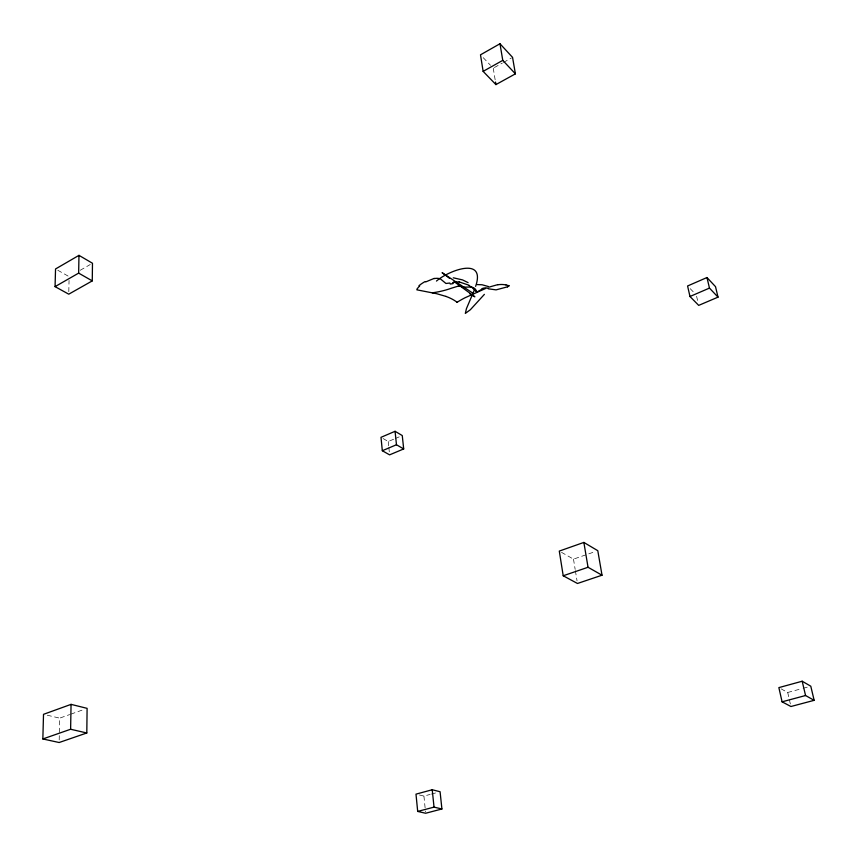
<?xml version="1.0" encoding="UTF-8"?>
<svg xmlns="http://www.w3.org/2000/svg" width="857" height="857" viewBox="0 0 857 857"><rect width="100%" height="100%" fill="white"/><g stroke="black" fill="none" stroke-linecap="round" stroke-linejoin="round"><path stroke-width="0.64" stroke-dasharray="4.29 3.21" d="M59.197 739.955L59.669 718.145L69.642 714.588M68.806 291.68L69.053 280.4M80.247 270.266L90.253 264.524M494.382 67.532L502.331 63.086M503.466 62.454L511.415 57.997M383.079 438.527L388.242 441.526L394.091 439.041M395.259 438.538L401.097 436.063M70.885 714.138L84.607 709.242M561.474 552.326L573.494 559.139L595.358 551.544M781.07 688.835L787.712 692.477L801.809 688.653M803.095 688.3L808.215 686.907M419.394 794.975L423.926 796.089L430.139 794.418M431.382 794.075L436.352 792.746M47.242 715.209L59.669 718.145M57.805 270.255L69.128 276.65M690.196 288.67L694.556 293.148M483.23 57.676L490.515 65.303M696.602 296.254L697.802 301.471M787.712 692.477L790.347 703.951M493.246 68.174L495.314 80.804M573.494 559.139L575.165 569.391M575.379 570.666L577.05 580.917M388.242 441.526L388.735 446.368M388.853 447.579L389.346 452.432M423.926 796.089L425.522 811.922"/><path stroke-width="1.29" d="M86.803 732.981L87.103 708.353L71.056 704.368L43.514 714.331L42.85 738.959L59.144 742.516L86.803 732.981L70.617 729.253L42.85 738.959M92.267 280.892L92.481 263.249L78.973 255.354L55.544 268.969L55.062 286.634L68.753 294.176L92.267 280.892L78.651 273.115L55.062 286.634M70.617 729.253L71.056 704.368M78.651 273.115L78.973 255.354M475.635 286.356C486.219 255.557 447.547 271.187 436.481 281.064M474.596 289.441L466.422 308.702L465.33 313.416L470.343 309.752L484.398 294.358M419.673 285.917L417.198 288.723A9.159 5.238 -7.1 0 0 416.845 289.827L436.716 293.715L445.972 296.404M499.974 43.75L480.498 54.816L483.134 71.367L495.924 84.597L515.4 73.841L512.55 57.365L499.974 43.75L502.77 60.365L515.4 73.841M425.672 281.932L434.285 278.354M483.134 71.367L502.77 60.365M507.365 286.859L496.085 289.87L488.254 288.798M471.307 286.741L476.749 292.151L482.395 288.97M706.971 277.529L687.582 285.981L689.981 296.501L698.701 305.381L718.016 297.143L715.52 286.667L706.971 277.529L709.467 288.091L718.016 297.143M689.981 296.501L709.467 288.091M395.077 431.296L381.001 437.327L382.318 450.728L389.592 454.853L403.69 448.939L402.265 435.56L395.077 431.296L396.47 444.751L403.69 448.939M382.318 450.728L396.47 444.751M485.662 288.455L464.858 297.85A75.266 40.547 -9.3 0 0 457.07 302.317M488.983 287.138L497.896 284.599M583.863 542.427L559.289 551.083L563.21 575.765L577.468 583.478L602.021 575.208L597.79 550.697L583.863 542.427L588.041 567.27L602.021 575.208M563.21 575.765L588.041 567.27M802.184 681.229L778.863 687.614L782.087 701.819L790.936 706.511L814.15 700.33L810.786 686.211L802.184 681.229L805.559 695.52L814.15 700.33M432.228 789.747L415.988 794.15L417.691 811.429L425.65 813.25L441.912 808.987L440.08 791.739L432.228 789.747L434.028 807.123L441.912 808.987M782.087 701.819L805.559 695.52M417.691 811.429L434.028 807.123M452.603 282.639L458.056 281.889A11.794 10.83 37.6 0 1 459.245 281.91M458.067 286.174L451.553 288.166A57.569 34.076 -7.3 0 1 432.303 292.815M449.871 283.035L445.94 283.463L440.444 278.921A16.004 11.88 -54 0 0 434.263 278.611M477.22 284.588L482.052 284.76L488.447 286.549M453.299 277.807L462.544 279.907L468.083 282.628M460.209 286.067C465.94 289.152 474.617 283.635 476.749 292.151M459.245 281.942L469.036 285.242M505.93 284.845L509.015 285.777M469.904 293.962L474.864 296.801L454.049 281.578M473.096 293.319L442.094 272.655L449.561 278.354M495.517 82.068L495.924 84.597M445.951 296.415A51.131 28.227 -6.6 0 1 457.135 302.307M458.034 286.302A12.866 8.324 -40.7 0 1 460.166 286.174M468.918 285.52A17.879 15.855 55.4 0 1 471.136 286.999M453.16 283.571A24.478 12.694 -2.4 0 1 450.193 284.021M482.062 288.627A13.573 8.131 34.5 0 1 488.062 288.145M509.047 285.81A8.752 7.906 10 0 1 507.398 286.913M497.885 284.76A26.513 21.146 -45.2 0 1 505.898 284.942M418.998 285.66A41.929 24.253 -7 0 1 425.093 281.567"/></g></svg>
